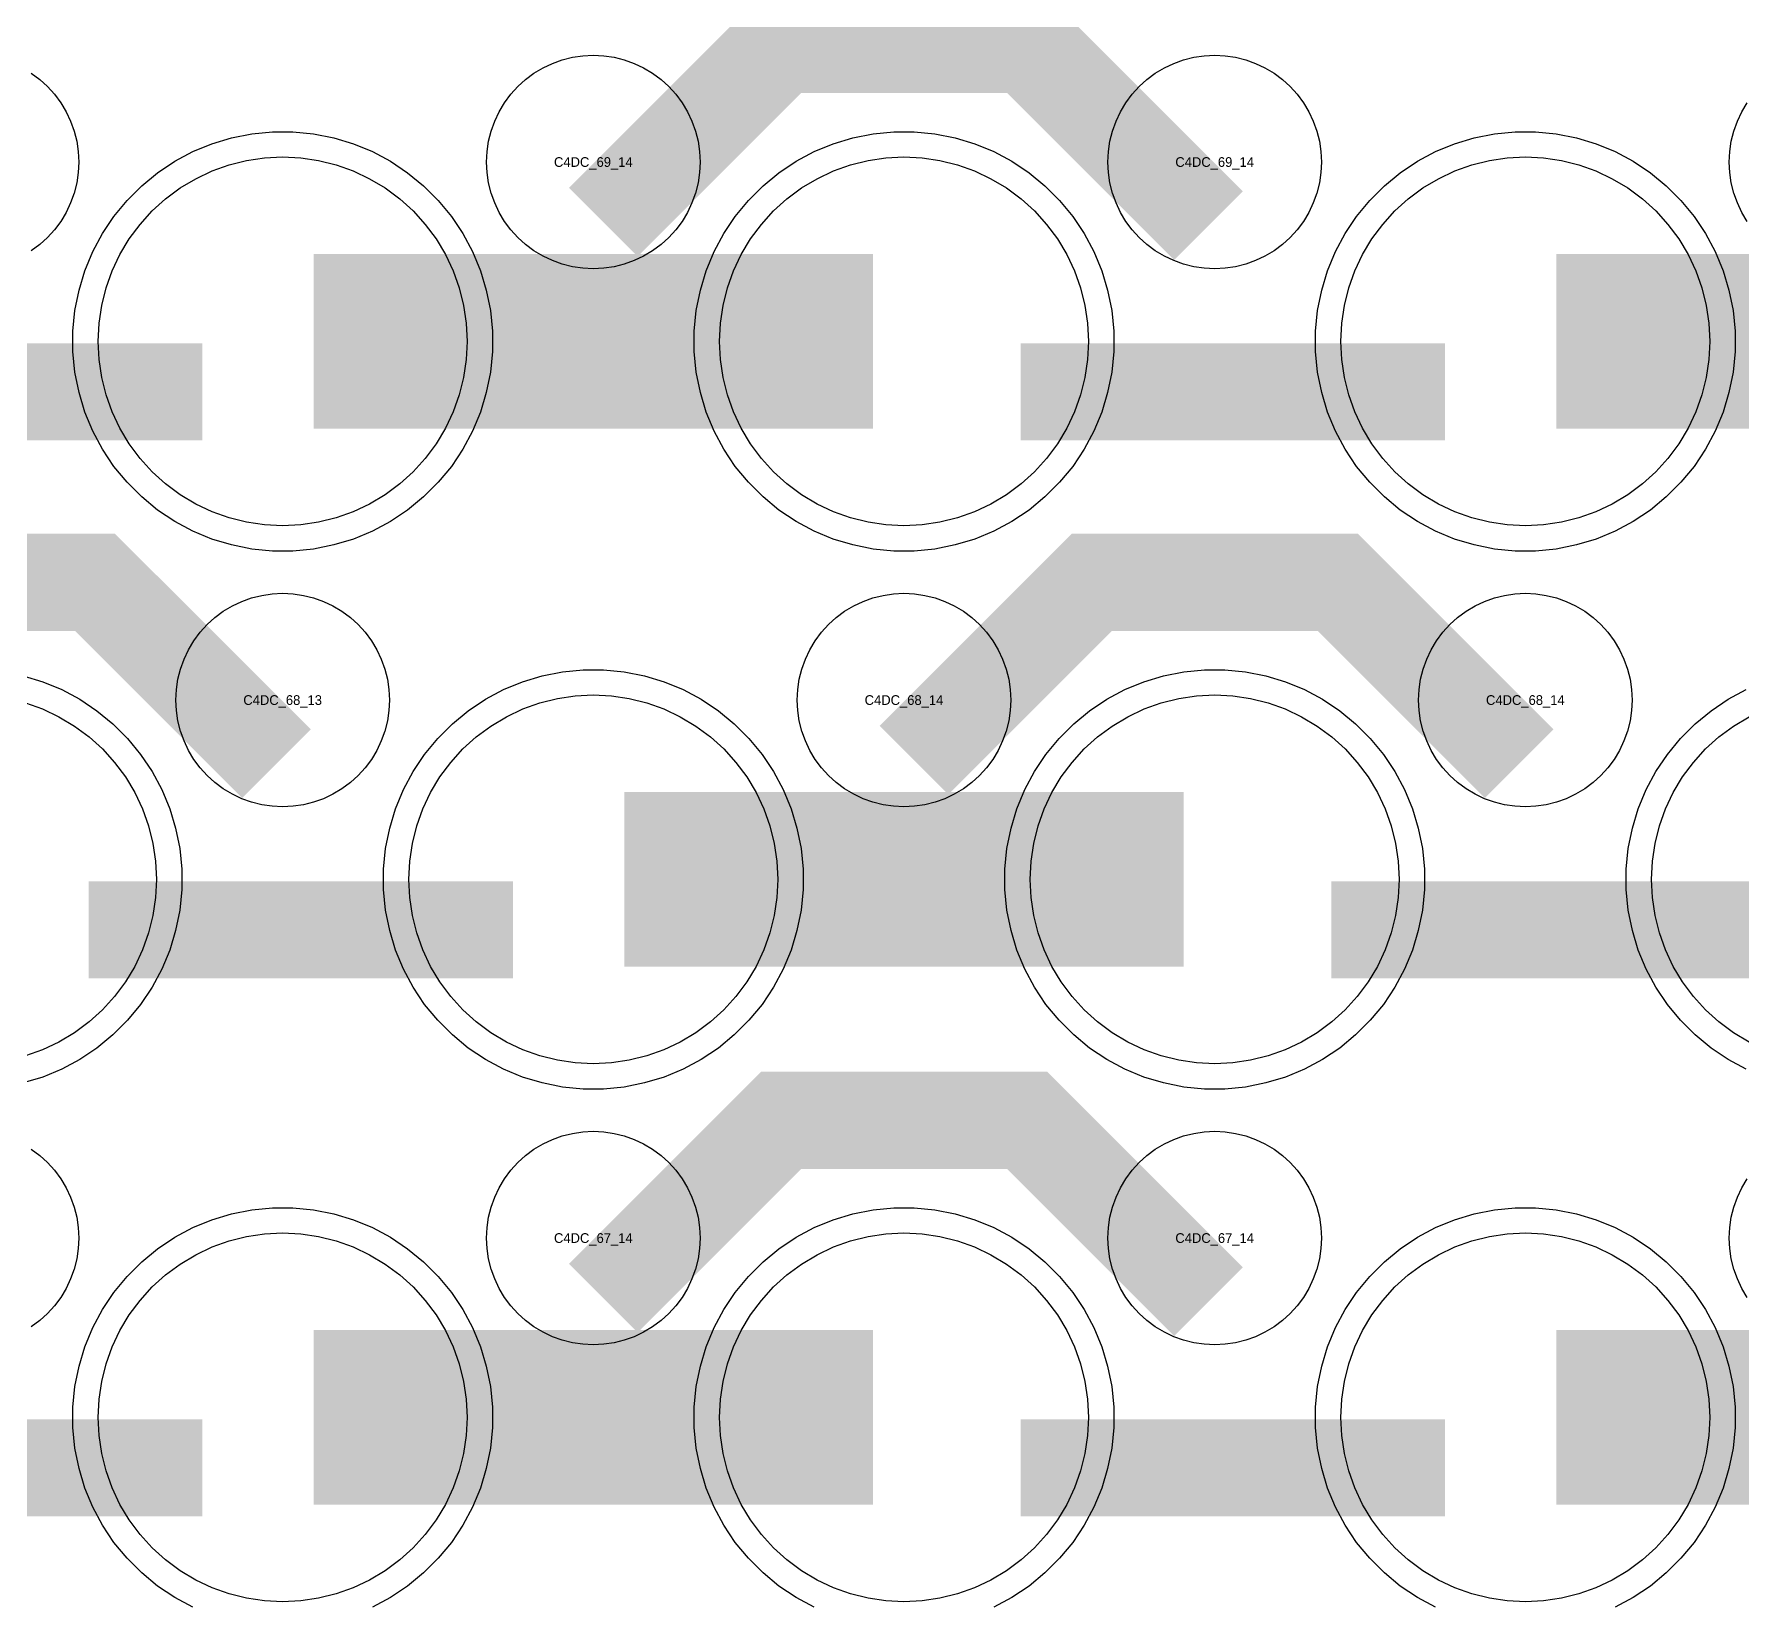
# Model space of a CAD drawing. Extents: x -11880 to 11880, y -14992 to 14992.
# Drawn here: x -7664 to -7224.2, y -5604.3 to -5199.5 of the extents above; entities that cross this region are included whole.
import ezdxf
from ezdxf.enums import TextEntityAlignment as Align

# ---------------------------------------------------------------- set-up
doc = ezdxf.new("R2010")
doc.units = 0
doc.header["$MEASUREMENT"] = 0
for name, color, linetype in [('GDS_775_DT_237', 138, 'CONTINUOUS'), ('RDL1_FS', 34, 'CONTINUOUS'), ('RDL_BS', 160, 'CONTINUOUS')]:
    doc.layers.add(name, color=color, linetype=linetype)

msp = doc.modelspace()

# ---------------------------------------------------------------- linework, layer by layer
at = {"layer": 'RDL1_FS'}
for points in [[(-7600, -5326.154), (-7604.657, -5325.925), (-7609.268, -5325.241), (-7613.791, -5324.109), (-7618.181, -5322.537), (-7622.395, -5320.545), (-7626.395, -5318.147), (-7630.14, -5315.369), (-7633.594, -5312.239), (-7636.724, -5308.785), (-7639.502, -5305.04), (-7641.9, -5301.04), (-7643.892, -5296.826), (-7645.464, -5292.436), (-7646.596, -5287.913), (-7647.28, -5283.302), (-7647.509, -5278.645), (-7647.28, -5273.988), (-7646.596, -5269.377), (-7645.464, -5264.854), (-7643.892, -5260.464), (-7641.9, -5256.25), (-7639.502, -5252.25), (-7636.724, -5248.505), (-7633.594, -5245.051), (-7630.14, -5241.921), (-7626.395, -5239.143), (-7622.395, -5236.745), (-7618.181, -5234.753), (-7613.791, -5233.181), (-7609.268, -5232.049), (-7604.657, -5231.365), (-7600, -5231.136), (-7595.343, -5231.365), (-7590.732, -5232.049), (-7586.209, -5233.181), (-7581.819, -5234.753), (-7577.605, -5236.745), (-7573.605, -5239.143), (-7569.86, -5241.921), (-7566.406, -5245.051), (-7563.276, -5248.505), (-7560.498, -5252.25), (-7558.1, -5256.25), (-7556.108, -5260.464), (-7554.536, -5264.854), (-7553.404, -5269.377), (-7552.72, -5273.988), (-7552.491, -5278.645), (-7552.72, -5283.302), (-7553.404, -5287.913), (-7554.536, -5292.436), (-7556.108, -5296.826), (-7558.1, -5301.04), (-7560.498, -5305.04), (-7563.276, -5308.785), (-7566.406, -5312.239), (-7569.86, -5315.369), (-7573.605, -5318.147), (-7577.605, -5320.545), (-7581.819, -5322.537), (-7586.209, -5324.109), (-7590.732, -5325.241), (-7595.343, -5325.925)], [(-7440, -5326.154), (-7444.657, -5325.925), (-7449.268, -5325.241), (-7453.791, -5324.109), (-7458.181, -5322.537), (-7462.395, -5320.545), (-7466.395, -5318.147), (-7470.14, -5315.369), (-7473.594, -5312.239), (-7476.724, -5308.785), (-7479.502, -5305.04), (-7481.9, -5301.04), (-7483.892, -5296.826), (-7485.464, -5292.436), (-7486.596, -5287.913), (-7487.28, -5283.302), (-7487.509, -5278.645), (-7487.28, -5273.988), (-7486.596, -5269.377), (-7485.464, -5264.854), (-7483.892, -5260.464), (-7481.9, -5256.25), (-7479.502, -5252.25), (-7476.724, -5248.505), (-7473.594, -5245.051), (-7470.14, -5241.921), (-7466.395, -5239.143), (-7462.395, -5236.745), (-7458.181, -5234.753), (-7453.791, -5233.181), (-7449.268, -5232.049), (-7444.657, -5231.365), (-7440, -5231.136), (-7435.343, -5231.365), (-7430.732, -5232.049), (-7426.209, -5233.181), (-7421.819, -5234.753), (-7417.605, -5236.745), (-7413.605, -5239.143), (-7409.86, -5241.921), (-7406.406, -5245.051), (-7403.276, -5248.505), (-7400.498, -5252.25), (-7398.1, -5256.25), (-7396.108, -5260.464), (-7394.536, -5264.854), (-7393.404, -5269.377), (-7392.72, -5273.988), (-7392.491, -5278.645), (-7392.72, -5283.302), (-7393.404, -5287.913), (-7394.536, -5292.436), (-7396.108, -5296.826), (-7398.1, -5301.04), (-7400.498, -5305.04), (-7403.276, -5308.785), (-7406.406, -5312.239), (-7409.86, -5315.369), (-7413.605, -5318.147), (-7417.605, -5320.545), (-7421.819, -5322.537), (-7426.209, -5324.109), (-7430.732, -5325.241), (-7435.343, -5325.925)], [(-7280, -5326.154), (-7284.657, -5325.925), (-7289.268, -5325.241), (-7293.791, -5324.109), (-7298.181, -5322.537), (-7302.395, -5320.545), (-7306.395, -5318.147), (-7310.14, -5315.369), (-7313.594, -5312.239), (-7316.724, -5308.785), (-7319.502, -5305.04), (-7321.9, -5301.04), (-7323.892, -5296.826), (-7325.464, -5292.436), (-7326.596, -5287.913), (-7327.28, -5283.302), (-7327.509, -5278.645), (-7327.28, -5273.988), (-7326.596, -5269.377), (-7325.464, -5264.854), (-7323.892, -5260.464), (-7321.9, -5256.25), (-7319.502, -5252.25), (-7316.724, -5248.505), (-7313.594, -5245.051), (-7310.14, -5241.921), (-7306.395, -5239.143), (-7302.395, -5236.745), (-7298.181, -5234.753), (-7293.791, -5233.181), (-7289.268, -5232.049), (-7284.657, -5231.365), (-7280, -5231.136), (-7275.343, -5231.365), (-7270.732, -5232.049), (-7266.209, -5233.181), (-7261.819, -5234.753), (-7257.605, -5236.745), (-7253.605, -5239.143), (-7249.86, -5241.921), (-7246.406, -5245.051), (-7243.276, -5248.505), (-7240.498, -5252.25), (-7238.1, -5256.25), (-7236.108, -5260.464), (-7234.536, -5264.854), (-7233.404, -5269.377), (-7232.72, -5273.988), (-7232.491, -5278.645), (-7232.72, -5283.302), (-7233.404, -5287.913), (-7234.536, -5292.436), (-7236.108, -5296.826), (-7238.1, -5301.04), (-7240.498, -5305.04), (-7243.276, -5308.785), (-7246.406, -5312.239), (-7249.86, -5315.369), (-7253.605, -5318.147), (-7257.605, -5320.545), (-7261.819, -5322.537), (-7266.209, -5324.109), (-7270.732, -5325.241), (-7275.343, -5325.925)]]:
    msp.add_lwpolyline(points, close=True, dxfattribs=at)
for points in [[(-7591.998, -5278.645, 45, 45, 0), (-7519.998, -5278.645, 45, 45, 0)], [(-7519.998, -5278.645, 45, 45, 0), (-7447.998, -5278.645, 45, 45, 0)], [(-7271.998, -5278.645, 45, 45, 0), (-7199.998, -5278.645, 45, 45, 0)]]:
    msp.add_lwpolyline(points, format="xyseb", dxfattribs=at)
at = {"layer": 'RDL1_FS', "color": 240, "true_color": 0xed1f24}
for points in [[(-7666.209, -5371.746), (-7661.819, -5373.318), (-7657.605, -5375.31), (-7653.605, -5377.708), (-7649.86, -5380.486), (-7646.406, -5383.616), (-7643.276, -5387.07), (-7640.498, -5390.815), (-7638.1, -5394.815), (-7636.108, -5399.029), (-7634.536, -5403.419), (-7633.404, -5407.942), (-7632.72, -5412.553), (-7632.491, -5417.21), (-7632.72, -5421.867), (-7633.404, -5426.478), (-7634.536, -5431.001), (-7636.108, -5435.391), (-7638.1, -5439.605), (-7640.498, -5443.605), (-7643.276, -5447.35), (-7646.406, -5450.804), (-7649.86, -5453.934), (-7653.605, -5456.712), (-7657.605, -5459.11), (-7661.819, -5461.102), (-7666.209, -5462.674)], [(-7222.395, -5459.11), (-7226.395, -5456.712), (-7230.14, -5453.934), (-7233.594, -5450.804), (-7236.724, -5447.35), (-7239.502, -5443.605), (-7241.9, -5439.605), (-7243.892, -5435.391), (-7245.464, -5431.001), (-7246.596, -5426.478), (-7247.28, -5421.867), (-7247.509, -5417.21), (-7247.28, -5412.553), (-7246.596, -5407.942), (-7245.464, -5403.419), (-7243.892, -5399.029), (-7241.9, -5394.815), (-7239.502, -5390.815), (-7236.724, -5387.07), (-7233.594, -5383.616), (-7230.14, -5380.486), (-7226.395, -5377.708), (-7222.395, -5375.31)]]:
    msp.add_lwpolyline(points, dxfattribs=at)
for points in [[(-7520, -5464.719), (-7524.657, -5464.49), (-7529.268, -5463.806), (-7533.791, -5462.674), (-7538.181, -5461.102), (-7542.395, -5459.11), (-7546.395, -5456.712), (-7550.14, -5453.934), (-7553.594, -5450.804), (-7556.724, -5447.35), (-7559.502, -5443.605), (-7561.9, -5439.605), (-7563.892, -5435.391), (-7565.464, -5431.001), (-7566.596, -5426.478), (-7567.28, -5421.867), (-7567.509, -5417.21), (-7567.28, -5412.553), (-7566.596, -5407.942), (-7565.464, -5403.419), (-7563.892, -5399.029), (-7561.9, -5394.815), (-7559.502, -5390.815), (-7556.724, -5387.07), (-7553.594, -5383.616), (-7550.14, -5380.486), (-7546.395, -5377.708), (-7542.395, -5375.31), (-7538.181, -5373.318), (-7533.791, -5371.746), (-7529.268, -5370.614), (-7524.657, -5369.93), (-7520, -5369.701), (-7515.343, -5369.93), (-7510.732, -5370.614), (-7506.209, -5371.746), (-7501.819, -5373.318), (-7497.605, -5375.31), (-7493.605, -5377.708), (-7489.86, -5380.486), (-7486.406, -5383.616), (-7483.276, -5387.07), (-7480.498, -5390.815), (-7478.1, -5394.815), (-7476.108, -5399.029), (-7474.536, -5403.419), (-7473.404, -5407.942), (-7472.72, -5412.553), (-7472.491, -5417.21), (-7472.72, -5421.867), (-7473.404, -5426.478), (-7474.536, -5431.001), (-7476.108, -5435.391), (-7478.1, -5439.605), (-7480.498, -5443.605), (-7483.276, -5447.35), (-7486.406, -5450.804), (-7489.86, -5453.934), (-7493.605, -5456.712), (-7497.605, -5459.11), (-7501.819, -5461.102), (-7506.209, -5462.674), (-7510.732, -5463.806), (-7515.343, -5464.49)], [(-7360, -5464.719), (-7364.657, -5464.49), (-7369.268, -5463.806), (-7373.791, -5462.674), (-7378.181, -5461.102), (-7382.395, -5459.11), (-7386.395, -5456.712), (-7390.14, -5453.934), (-7393.594, -5450.804), (-7396.724, -5447.35), (-7399.502, -5443.605), (-7401.9, -5439.605), (-7403.892, -5435.391), (-7405.464, -5431.001), (-7406.596, -5426.478), (-7407.28, -5421.867), (-7407.509, -5417.21), (-7407.28, -5412.553), (-7406.596, -5407.942), (-7405.464, -5403.419), (-7403.892, -5399.029), (-7401.9, -5394.815), (-7399.502, -5390.815), (-7396.724, -5387.07), (-7393.594, -5383.616), (-7390.14, -5380.486), (-7386.395, -5377.708), (-7382.395, -5375.31), (-7378.181, -5373.318), (-7373.791, -5371.746), (-7369.268, -5370.614), (-7364.657, -5369.93), (-7360, -5369.701), (-7355.343, -5369.93), (-7350.732, -5370.614), (-7346.209, -5371.746), (-7341.819, -5373.318), (-7337.605, -5375.31), (-7333.605, -5377.708), (-7329.86, -5380.486), (-7326.406, -5383.616), (-7323.276, -5387.07), (-7320.498, -5390.815), (-7318.1, -5394.815), (-7316.108, -5399.029), (-7314.536, -5403.419), (-7313.404, -5407.942), (-7312.72, -5412.553), (-7312.491, -5417.21), (-7312.72, -5421.867), (-7313.404, -5426.478), (-7314.536, -5431.001), (-7316.108, -5435.391), (-7318.1, -5439.605), (-7320.498, -5443.605), (-7323.276, -5447.35), (-7326.406, -5450.804), (-7329.86, -5453.934), (-7333.605, -5456.712), (-7337.605, -5459.11), (-7341.819, -5461.102), (-7346.209, -5462.674), (-7350.732, -5463.806), (-7355.343, -5464.49)], [(-7600, -5603.279), (-7604.657, -5603.05), (-7609.268, -5602.366), (-7613.791, -5601.234), (-7618.181, -5599.662), (-7622.395, -5597.67), (-7626.395, -5595.272), (-7630.14, -5592.494), (-7633.594, -5589.364), (-7636.724, -5585.91), (-7639.502, -5582.165), (-7641.9, -5578.165), (-7643.892, -5573.951), (-7645.464, -5569.561), (-7646.596, -5565.038), (-7647.28, -5560.427), (-7647.509, -5555.77), (-7647.28, -5551.113), (-7646.596, -5546.502), (-7645.464, -5541.979), (-7643.892, -5537.589), (-7641.9, -5533.375), (-7639.502, -5529.375), (-7636.724, -5525.63), (-7633.594, -5522.176), (-7630.14, -5519.046), (-7626.395, -5516.268), (-7622.395, -5513.87), (-7618.181, -5511.878), (-7613.791, -5510.306), (-7609.268, -5509.174), (-7604.657, -5508.49), (-7600, -5508.261), (-7595.343, -5508.49), (-7590.732, -5509.174), (-7586.209, -5510.306), (-7581.819, -5511.878), (-7577.605, -5513.87), (-7573.605, -5516.268), (-7569.86, -5519.046), (-7566.406, -5522.176), (-7563.276, -5525.63), (-7560.498, -5529.375), (-7558.1, -5533.375), (-7556.108, -5537.589), (-7554.536, -5541.979), (-7553.404, -5546.502), (-7552.72, -5551.113), (-7552.491, -5555.77), (-7552.72, -5560.427), (-7553.404, -5565.038), (-7554.536, -5569.561), (-7556.108, -5573.951), (-7558.1, -5578.165), (-7560.498, -5582.165), (-7563.276, -5585.91), (-7566.406, -5589.364), (-7569.86, -5592.494), (-7573.605, -5595.272), (-7577.605, -5597.67), (-7581.819, -5599.662), (-7586.209, -5601.234), (-7590.732, -5602.366), (-7595.343, -5603.05)], [(-7440, -5603.279), (-7444.657, -5603.05), (-7449.268, -5602.366), (-7453.791, -5601.234), (-7458.181, -5599.662), (-7462.395, -5597.67), (-7466.395, -5595.272), (-7470.14, -5592.494), (-7473.594, -5589.364), (-7476.724, -5585.91), (-7479.502, -5582.165), (-7481.9, -5578.165), (-7483.892, -5573.951), (-7485.464, -5569.561), (-7486.596, -5565.038), (-7487.28, -5560.427), (-7487.509, -5555.77), (-7487.28, -5551.113), (-7486.596, -5546.502), (-7485.464, -5541.979), (-7483.892, -5537.589), (-7481.9, -5533.375), (-7479.502, -5529.375), (-7476.724, -5525.63), (-7473.594, -5522.176), (-7470.14, -5519.046), (-7466.395, -5516.268), (-7462.395, -5513.87), (-7458.181, -5511.878), (-7453.791, -5510.306), (-7449.268, -5509.174), (-7444.657, -5508.49), (-7440, -5508.261), (-7435.343, -5508.49), (-7430.732, -5509.174), (-7426.209, -5510.306), (-7421.819, -5511.878), (-7417.605, -5513.87), (-7413.605, -5516.268), (-7409.86, -5519.046), (-7406.406, -5522.176), (-7403.276, -5525.63), (-7400.498, -5529.375), (-7398.1, -5533.375), (-7396.108, -5537.589), (-7394.536, -5541.979), (-7393.404, -5546.502), (-7392.72, -5551.113), (-7392.491, -5555.77), (-7392.72, -5560.427), (-7393.404, -5565.038), (-7394.536, -5569.561), (-7396.108, -5573.951), (-7398.1, -5578.165), (-7400.498, -5582.165), (-7403.276, -5585.91), (-7406.406, -5589.364), (-7409.86, -5592.494), (-7413.605, -5595.272), (-7417.605, -5597.67), (-7421.819, -5599.662), (-7426.209, -5601.234), (-7430.732, -5602.366), (-7435.343, -5603.05)], [(-7280, -5603.279), (-7284.657, -5603.05), (-7289.268, -5602.366), (-7293.791, -5601.234), (-7298.181, -5599.662), (-7302.395, -5597.67), (-7306.395, -5595.272), (-7310.14, -5592.494), (-7313.594, -5589.364), (-7316.724, -5585.91), (-7319.502, -5582.165), (-7321.9, -5578.165), (-7323.892, -5573.951), (-7325.464, -5569.561), (-7326.596, -5565.038), (-7327.28, -5560.427), (-7327.509, -5555.77), (-7327.28, -5551.113), (-7326.596, -5546.502), (-7325.464, -5541.979), (-7323.892, -5537.589), (-7321.9, -5533.375), (-7319.502, -5529.375), (-7316.724, -5525.63), (-7313.594, -5522.176), (-7310.14, -5519.046), (-7306.395, -5516.268), (-7302.395, -5513.87), (-7298.181, -5511.878), (-7293.791, -5510.306), (-7289.268, -5509.174), (-7284.657, -5508.49), (-7280, -5508.261), (-7275.343, -5508.49), (-7270.732, -5509.174), (-7266.209, -5510.306), (-7261.819, -5511.878), (-7257.605, -5513.87), (-7253.605, -5516.268), (-7249.86, -5519.046), (-7246.406, -5522.176), (-7243.276, -5525.63), (-7240.498, -5529.375), (-7238.1, -5533.375), (-7236.108, -5537.589), (-7234.536, -5541.979), (-7233.404, -5546.502), (-7232.72, -5551.113), (-7232.491, -5555.77), (-7232.72, -5560.427), (-7233.404, -5565.038), (-7234.536, -5569.561), (-7236.108, -5573.951), (-7238.1, -5578.165), (-7240.498, -5582.165), (-7243.276, -5585.91), (-7246.406, -5589.364), (-7249.86, -5592.494), (-7253.605, -5595.272), (-7257.605, -5597.67), (-7261.819, -5599.662), (-7266.209, -5601.234), (-7270.732, -5602.366), (-7275.343, -5603.05)]]:
    msp.add_lwpolyline(points, close=True, dxfattribs=at)
for points in [[(-7511.998, -5417.21, 45, 45, 0), (-7439.998, -5417.21, 45, 45, 0)], [(-7439.998, -5417.21, 45, 45, 0), (-7367.998, -5417.21, 45, 45, 0)], [(-7591.998, -5555.77, 45, 45, 0), (-7519.998, -5555.77, 45, 45, 0)], [(-7519.998, -5555.77, 45, 45, 0), (-7447.998, -5555.77, 45, 45, 0)], [(-7271.998, -5555.77, 45, 45, 0), (-7199.998, -5555.77, 45, 45, 0)]]:
    msp.add_lwpolyline(points, format="xyseb", dxfattribs=at)
at = {"layer": 'RDL_BS'}
for points in [[(-7517.438, -5247.959, 25, 25, 0), (-7471.623, -5202.144, 25, 25, 0), (-7438.07, -5202.144, 25, 25, 0)], [(-7361.599, -5248.858, 25, 25, 0), (-7408.313, -5202.144, 25, 25, 0), (-7438.071, -5202.144, 25, 25, 0)], [(-7729.984, -5291.658, 25, 25, 0), (-7620.719, -5291.658, 25, 25, 0)], [(-7409.984, -5291.658, 25, 25, 0), (-7300.719, -5291.658, 25, 25, 0)], [(-7601.599, -5387.423, 25, 25, 0), (-7648.313, -5340.709, 25, 25, 0), (-7678.071, -5340.709, 25, 25, 0)], [(-7437.438, -5386.524, 25, 25, 0), (-7391.623, -5340.709, 25, 25, 0), (-7358.07, -5340.709, 25, 25, 0)], [(-7281.599, -5387.423, 25, 25, 0), (-7328.313, -5340.709, 25, 25, 0), (-7358.071, -5340.709, 25, 25, 0)], [(-7517.438, -5525.084, 25, 25, 0), (-7471.623, -5479.269, 25, 25, 0), (-7438.07, -5479.269, 25, 25, 0)], [(-7361.599, -5525.983, 25, 25, 0), (-7408.313, -5479.269, 25, 25, 0), (-7438.071, -5479.269, 25, 25, 0)]]:
    msp.add_lwpolyline(points, format="xyseb", dxfattribs=at)
for points in [[(-7520, -5259.951), (-7522.693, -5259.819), (-7525.365, -5259.423), (-7527.984, -5258.766), (-7530.519, -5257.859), (-7532.956, -5256.707), (-7535.28, -5255.314), (-7537.443, -5253.711), (-7539.442, -5251.899), (-7541.254, -5249.9), (-7542.857, -5247.737), (-7544.25, -5245.413), (-7545.402, -5242.976), (-7546.309, -5240.441), (-7546.966, -5237.822), (-7547.362, -5235.15), (-7547.494, -5232.457), (-7547.362, -5229.764), (-7546.966, -5227.092), (-7546.309, -5224.473), (-7545.402, -5221.938), (-7544.25, -5219.501), (-7542.857, -5217.177), (-7541.254, -5215.014), (-7539.442, -5213.015), (-7537.443, -5211.203), (-7535.28, -5209.6), (-7532.956, -5208.207), (-7530.519, -5207.055), (-7527.984, -5206.148), (-7525.365, -5205.491), (-7522.693, -5205.095), (-7520, -5204.963), (-7517.307, -5205.095), (-7514.635, -5205.491), (-7512.016, -5206.148), (-7509.481, -5207.055), (-7507.044, -5208.207), (-7504.72, -5209.6), (-7502.557, -5211.203), (-7500.558, -5213.015), (-7498.746, -5215.014), (-7497.143, -5217.177), (-7495.75, -5219.501), (-7494.598, -5221.938), (-7493.691, -5224.473), (-7493.034, -5227.092), (-7492.638, -5229.764), (-7492.506, -5232.457), (-7492.638, -5235.15), (-7493.034, -5237.822), (-7493.691, -5240.441), (-7494.598, -5242.976), (-7495.75, -5245.413), (-7497.143, -5247.737), (-7498.746, -5249.9), (-7500.558, -5251.899), (-7502.557, -5253.711), (-7504.72, -5255.314), (-7507.044, -5256.707), (-7509.481, -5257.859), (-7512.016, -5258.766), (-7514.635, -5259.423), (-7517.307, -5259.819)], [(-7360, -5259.951), (-7362.693, -5259.819), (-7365.365, -5259.423), (-7367.984, -5258.766), (-7370.519, -5257.859), (-7372.956, -5256.707), (-7375.28, -5255.314), (-7377.443, -5253.711), (-7379.442, -5251.899), (-7381.254, -5249.9), (-7382.857, -5247.737), (-7384.25, -5245.413), (-7385.402, -5242.976), (-7386.309, -5240.441), (-7386.966, -5237.822), (-7387.362, -5235.15), (-7387.494, -5232.457), (-7387.362, -5229.764), (-7386.966, -5227.092), (-7386.309, -5224.473), (-7385.402, -5221.938), (-7384.25, -5219.501), (-7382.857, -5217.177), (-7381.254, -5215.014), (-7379.442, -5213.015), (-7377.443, -5211.203), (-7375.28, -5209.6), (-7372.956, -5208.207), (-7370.519, -5207.055), (-7367.984, -5206.148), (-7365.365, -5205.491), (-7362.693, -5205.095), (-7360, -5204.963), (-7357.307, -5205.095), (-7354.635, -5205.491), (-7352.016, -5206.148), (-7349.481, -5207.055), (-7347.044, -5208.207), (-7344.72, -5209.6), (-7342.557, -5211.203), (-7340.558, -5213.015), (-7338.746, -5215.014), (-7337.143, -5217.177), (-7335.75, -5219.501), (-7334.598, -5221.938), (-7333.691, -5224.473), (-7333.034, -5227.092), (-7332.638, -5229.764), (-7332.506, -5232.457), (-7332.638, -5235.15), (-7333.034, -5237.822), (-7333.691, -5240.441), (-7334.598, -5242.976), (-7335.75, -5245.413), (-7337.143, -5247.737), (-7338.746, -5249.9), (-7340.558, -5251.899), (-7342.557, -5253.711), (-7344.72, -5255.314), (-7347.044, -5256.707), (-7349.481, -5257.859), (-7352.016, -5258.766), (-7354.635, -5259.423), (-7357.307, -5259.819)], [(-7602.644, -5332.645), (-7607.938, -5332.128), (-7613.165, -5331.082), (-7618.205, -5329.551), (-7623.115, -5327.52), (-7627.777, -5325.028), (-7632.191, -5322.081), (-7636.292, -5318.719), (-7640.074, -5314.937), (-7643.436, -5310.836), (-7646.383, -5306.422), (-7648.875, -5301.76), (-7650.906, -5296.85), (-7652.437, -5291.81), (-7653.483, -5286.583), (-7654, -5281.289), (-7654, -5276.001), (-7653.483, -5270.707), (-7652.437, -5265.48), (-7650.906, -5260.44), (-7648.875, -5255.53), (-7646.383, -5250.868), (-7643.436, -5246.454), (-7640.074, -5242.353), (-7636.292, -5238.571), (-7632.191, -5235.209), (-7627.777, -5232.262), (-7623.115, -5229.77), (-7618.205, -5227.739), (-7613.165, -5226.208), (-7607.938, -5225.162), (-7602.644, -5224.645), (-7597.356, -5224.645), (-7592.062, -5225.162), (-7586.835, -5226.208), (-7581.795, -5227.739), (-7576.885, -5229.77), (-7572.223, -5232.262), (-7567.809, -5235.209), (-7563.708, -5238.571), (-7559.926, -5242.353), (-7556.564, -5246.454), (-7553.617, -5250.868), (-7551.125, -5255.53), (-7549.094, -5260.44), (-7547.563, -5265.48), (-7546.517, -5270.707), (-7546, -5276.001), (-7546, -5281.289), (-7546.517, -5286.583), (-7547.563, -5291.81), (-7549.094, -5296.85), (-7551.125, -5301.76), (-7553.617, -5306.422), (-7556.564, -5310.836), (-7559.926, -5314.937), (-7563.708, -5318.719), (-7567.809, -5322.081), (-7572.223, -5325.028), (-7576.885, -5327.52), (-7581.795, -5329.551), (-7586.835, -5331.082), (-7592.062, -5332.128), (-7597.356, -5332.645)], [(-7442.644, -5332.645), (-7447.938, -5332.128), (-7453.165, -5331.082), (-7458.205, -5329.551), (-7463.115, -5327.52), (-7467.777, -5325.028), (-7472.191, -5322.081), (-7476.292, -5318.719), (-7480.074, -5314.937), (-7483.436, -5310.836), (-7486.383, -5306.422), (-7488.875, -5301.76), (-7490.906, -5296.85), (-7492.437, -5291.81), (-7493.483, -5286.583), (-7494, -5281.289), (-7494, -5276.001), (-7493.483, -5270.707), (-7492.437, -5265.48), (-7490.906, -5260.44), (-7488.875, -5255.53), (-7486.383, -5250.868), (-7483.436, -5246.454), (-7480.074, -5242.353), (-7476.292, -5238.571), (-7472.191, -5235.209), (-7467.777, -5232.262), (-7463.115, -5229.77), (-7458.205, -5227.739), (-7453.165, -5226.208), (-7447.938, -5225.162), (-7442.644, -5224.645), (-7437.356, -5224.645), (-7432.062, -5225.162), (-7426.835, -5226.208), (-7421.795, -5227.739), (-7416.885, -5229.77), (-7412.223, -5232.262), (-7407.809, -5235.209), (-7403.708, -5238.571), (-7399.926, -5242.353), (-7396.564, -5246.454), (-7393.617, -5250.868), (-7391.125, -5255.53), (-7389.094, -5260.44), (-7387.563, -5265.48), (-7386.517, -5270.707), (-7386, -5276.001), (-7386, -5281.289), (-7386.517, -5286.583), (-7387.563, -5291.81), (-7389.094, -5296.85), (-7391.125, -5301.76), (-7393.617, -5306.422), (-7396.564, -5310.836), (-7399.926, -5314.937), (-7403.708, -5318.719), (-7407.809, -5322.081), (-7412.223, -5325.028), (-7416.885, -5327.52), (-7421.795, -5329.551), (-7426.835, -5331.082), (-7432.062, -5332.128), (-7437.356, -5332.645)], [(-7282.644, -5332.645), (-7287.938, -5332.128), (-7293.165, -5331.082), (-7298.205, -5329.551), (-7303.115, -5327.52), (-7307.777, -5325.028), (-7312.191, -5322.081), (-7316.292, -5318.719), (-7320.074, -5314.937), (-7323.436, -5310.836), (-7326.383, -5306.422), (-7328.875, -5301.76), (-7330.906, -5296.85), (-7332.437, -5291.81), (-7333.483, -5286.583), (-7334, -5281.289), (-7334, -5276.001), (-7333.483, -5270.707), (-7332.437, -5265.48), (-7330.906, -5260.44), (-7328.875, -5255.53), (-7326.383, -5250.868), (-7323.436, -5246.454), (-7320.074, -5242.353), (-7316.292, -5238.571), (-7312.191, -5235.209), (-7307.777, -5232.262), (-7303.115, -5229.77), (-7298.205, -5227.739), (-7293.165, -5226.208), (-7287.938, -5225.162), (-7282.644, -5224.645), (-7277.356, -5224.645), (-7272.062, -5225.162), (-7266.835, -5226.208), (-7261.795, -5227.739), (-7256.885, -5229.77), (-7252.223, -5232.262), (-7247.809, -5235.209), (-7243.708, -5238.571), (-7239.926, -5242.353), (-7236.564, -5246.454), (-7233.617, -5250.868), (-7231.125, -5255.53), (-7229.094, -5260.44), (-7227.563, -5265.48), (-7226.517, -5270.707), (-7226, -5276.001), (-7226, -5281.289), (-7226.517, -5286.583), (-7227.563, -5291.81), (-7229.094, -5296.85), (-7231.125, -5301.76), (-7233.617, -5306.422), (-7236.564, -5310.836), (-7239.926, -5314.937), (-7243.708, -5318.719), (-7247.809, -5322.081), (-7252.223, -5325.028), (-7256.885, -5327.52), (-7261.795, -5329.551), (-7266.835, -5331.082), (-7272.062, -5332.128), (-7277.356, -5332.645)], [(-7600, -5398.516), (-7602.693, -5398.384), (-7605.365, -5397.988), (-7607.984, -5397.331), (-7610.519, -5396.424), (-7612.956, -5395.272), (-7615.28, -5393.879), (-7617.443, -5392.276), (-7619.442, -5390.464), (-7621.254, -5388.465), (-7622.857, -5386.302), (-7624.25, -5383.978), (-7625.402, -5381.541), (-7626.309, -5379.006), (-7626.966, -5376.387), (-7627.362, -5373.715), (-7627.494, -5371.022), (-7627.362, -5368.329), (-7626.966, -5365.657), (-7626.309, -5363.038), (-7625.402, -5360.503), (-7624.25, -5358.066), (-7622.857, -5355.742), (-7621.254, -5353.579), (-7619.442, -5351.58), (-7617.443, -5349.768), (-7615.28, -5348.165), (-7612.956, -5346.772), (-7610.519, -5345.62), (-7607.984, -5344.713), (-7605.365, -5344.056), (-7602.693, -5343.66), (-7600, -5343.528), (-7597.307, -5343.66), (-7594.635, -5344.056), (-7592.016, -5344.713), (-7589.481, -5345.62), (-7587.044, -5346.772), (-7584.72, -5348.165), (-7582.557, -5349.768), (-7580.558, -5351.58), (-7578.746, -5353.579), (-7577.143, -5355.742), (-7575.75, -5358.066), (-7574.598, -5360.503), (-7573.691, -5363.038), (-7573.034, -5365.657), (-7572.638, -5368.329), (-7572.506, -5371.022), (-7572.638, -5373.715), (-7573.034, -5376.387), (-7573.691, -5379.006), (-7574.598, -5381.541), (-7575.75, -5383.978), (-7577.143, -5386.302), (-7578.746, -5388.465), (-7580.558, -5390.464), (-7582.557, -5392.276), (-7584.72, -5393.879), (-7587.044, -5395.272), (-7589.481, -5396.424), (-7592.016, -5397.331), (-7594.635, -5397.988), (-7597.307, -5398.384)], [(-7440, -5398.516), (-7442.693, -5398.384), (-7445.365, -5397.988), (-7447.984, -5397.331), (-7450.519, -5396.424), (-7452.956, -5395.272), (-7455.28, -5393.879), (-7457.443, -5392.276), (-7459.442, -5390.464), (-7461.254, -5388.465), (-7462.857, -5386.302), (-7464.25, -5383.978), (-7465.402, -5381.541), (-7466.309, -5379.006), (-7466.966, -5376.387), (-7467.362, -5373.715), (-7467.494, -5371.022), (-7467.362, -5368.329), (-7466.966, -5365.657), (-7466.309, -5363.038), (-7465.402, -5360.503), (-7464.25, -5358.066), (-7462.857, -5355.742), (-7461.254, -5353.579), (-7459.442, -5351.58), (-7457.443, -5349.768), (-7455.28, -5348.165), (-7452.956, -5346.772), (-7450.519, -5345.62), (-7447.984, -5344.713), (-7445.365, -5344.056), (-7442.693, -5343.66), (-7440, -5343.528), (-7437.307, -5343.66), (-7434.635, -5344.056), (-7432.016, -5344.713), (-7429.481, -5345.62), (-7427.044, -5346.772), (-7424.72, -5348.165), (-7422.557, -5349.768), (-7420.558, -5351.58), (-7418.746, -5353.579), (-7417.143, -5355.742), (-7415.75, -5358.066), (-7414.598, -5360.503), (-7413.691, -5363.038), (-7413.034, -5365.657), (-7412.638, -5368.329), (-7412.506, -5371.022), (-7412.638, -5373.715), (-7413.034, -5376.387), (-7413.691, -5379.006), (-7414.598, -5381.541), (-7415.75, -5383.978), (-7417.143, -5386.302), (-7418.746, -5388.465), (-7420.558, -5390.464), (-7422.557, -5392.276), (-7424.72, -5393.879), (-7427.044, -5395.272), (-7429.481, -5396.424), (-7432.016, -5397.331), (-7434.635, -5397.988), (-7437.307, -5398.384)], [(-7280, -5398.516), (-7282.693, -5398.384), (-7285.365, -5397.988), (-7287.984, -5397.331), (-7290.519, -5396.424), (-7292.956, -5395.272), (-7295.28, -5393.879), (-7297.443, -5392.276), (-7299.442, -5390.464), (-7301.254, -5388.465), (-7302.857, -5386.302), (-7304.25, -5383.978), (-7305.402, -5381.541), (-7306.309, -5379.006), (-7306.966, -5376.387), (-7307.362, -5373.715), (-7307.494, -5371.022), (-7307.362, -5368.329), (-7306.966, -5365.657), (-7306.309, -5363.038), (-7305.402, -5360.503), (-7304.25, -5358.066), (-7302.857, -5355.742), (-7301.254, -5353.579), (-7299.442, -5351.58), (-7297.443, -5349.768), (-7295.28, -5348.165), (-7292.956, -5346.772), (-7290.519, -5345.62), (-7287.984, -5344.713), (-7285.365, -5344.056), (-7282.693, -5343.66), (-7280, -5343.528), (-7277.307, -5343.66), (-7274.635, -5344.056), (-7272.016, -5344.713), (-7269.481, -5345.62), (-7267.044, -5346.772), (-7264.72, -5348.165), (-7262.557, -5349.768), (-7260.558, -5351.58), (-7258.746, -5353.579), (-7257.143, -5355.742), (-7255.75, -5358.066), (-7254.598, -5360.503), (-7253.691, -5363.038), (-7253.034, -5365.657), (-7252.638, -5368.329), (-7252.506, -5371.022), (-7252.638, -5373.715), (-7253.034, -5376.387), (-7253.691, -5379.006), (-7254.598, -5381.541), (-7255.75, -5383.978), (-7257.143, -5386.302), (-7258.746, -5388.465), (-7260.558, -5390.464), (-7262.557, -5392.276), (-7264.72, -5393.879), (-7267.044, -5395.272), (-7269.481, -5396.424), (-7272.016, -5397.331), (-7274.635, -5397.988), (-7277.307, -5398.384)], [(-7520, -5537.076), (-7522.693, -5536.944), (-7525.365, -5536.548), (-7527.984, -5535.891), (-7530.519, -5534.984), (-7532.956, -5533.832), (-7535.28, -5532.439), (-7537.443, -5530.836), (-7539.442, -5529.024), (-7541.254, -5527.025), (-7542.857, -5524.862), (-7544.25, -5522.538), (-7545.402, -5520.101), (-7546.309, -5517.566), (-7546.966, -5514.947), (-7547.362, -5512.275), (-7547.494, -5509.582), (-7547.362, -5506.889), (-7546.966, -5504.217), (-7546.309, -5501.598), (-7545.402, -5499.063), (-7544.25, -5496.626), (-7542.857, -5494.302), (-7541.254, -5492.139), (-7539.442, -5490.14), (-7537.443, -5488.328), (-7535.28, -5486.725), (-7532.956, -5485.332), (-7530.519, -5484.18), (-7527.984, -5483.273), (-7525.365, -5482.616), (-7522.693, -5482.22), (-7520, -5482.088), (-7517.307, -5482.22), (-7514.635, -5482.616), (-7512.016, -5483.273), (-7509.481, -5484.18), (-7507.044, -5485.332), (-7504.72, -5486.725), (-7502.557, -5488.328), (-7500.558, -5490.14), (-7498.746, -5492.139), (-7497.143, -5494.302), (-7495.75, -5496.626), (-7494.598, -5499.063), (-7493.691, -5501.598), (-7493.034, -5504.217), (-7492.638, -5506.889), (-7492.506, -5509.582), (-7492.638, -5512.275), (-7493.034, -5514.947), (-7493.691, -5517.566), (-7494.598, -5520.101), (-7495.75, -5522.538), (-7497.143, -5524.862), (-7498.746, -5527.025), (-7500.558, -5529.024), (-7502.557, -5530.836), (-7504.72, -5532.439), (-7507.044, -5533.832), (-7509.481, -5534.984), (-7512.016, -5535.891), (-7514.635, -5536.548), (-7517.307, -5536.944)], [(-7360, -5537.076), (-7362.693, -5536.944), (-7365.365, -5536.548), (-7367.984, -5535.891), (-7370.519, -5534.984), (-7372.956, -5533.832), (-7375.28, -5532.439), (-7377.443, -5530.836), (-7379.442, -5529.024), (-7381.254, -5527.025), (-7382.857, -5524.862), (-7384.25, -5522.538), (-7385.402, -5520.101), (-7386.309, -5517.566), (-7386.966, -5514.947), (-7387.362, -5512.275), (-7387.494, -5509.582), (-7387.362, -5506.889), (-7386.966, -5504.217), (-7386.309, -5501.598), (-7385.402, -5499.063), (-7384.25, -5496.626), (-7382.857, -5494.302), (-7381.254, -5492.139), (-7379.442, -5490.14), (-7377.443, -5488.328), (-7375.28, -5486.725), (-7372.956, -5485.332), (-7370.519, -5484.18), (-7367.984, -5483.273), (-7365.365, -5482.616), (-7362.693, -5482.22), (-7360, -5482.088), (-7357.307, -5482.22), (-7354.635, -5482.616), (-7352.016, -5483.273), (-7349.481, -5484.18), (-7347.044, -5485.332), (-7344.72, -5486.725), (-7342.557, -5488.328), (-7340.558, -5490.14), (-7338.746, -5492.139), (-7337.143, -5494.302), (-7335.75, -5496.626), (-7334.598, -5499.063), (-7333.691, -5501.598), (-7333.034, -5504.217), (-7332.638, -5506.889), (-7332.506, -5509.582), (-7332.638, -5512.275), (-7333.034, -5514.947), (-7333.691, -5517.566), (-7334.598, -5520.101), (-7335.75, -5522.538), (-7337.143, -5524.862), (-7338.746, -5527.025), (-7340.558, -5529.024), (-7342.557, -5530.836), (-7344.72, -5532.439), (-7347.044, -5533.832), (-7349.481, -5534.984), (-7352.016, -5535.891), (-7354.635, -5536.548), (-7357.307, -5536.944)]]:
    msp.add_lwpolyline(points, close=True, dxfattribs=at)
for points in [[(-7664.72, -5209.6), (-7662.557, -5211.203), (-7660.558, -5213.015), (-7658.746, -5215.014), (-7657.143, -5217.177), (-7655.75, -5219.501), (-7654.598, -5221.938), (-7653.691, -5224.473), (-7653.034, -5227.092), (-7652.638, -5229.764), (-7652.506, -5232.457), (-7652.638, -5235.15), (-7653.034, -5237.822), (-7653.691, -5240.441), (-7654.598, -5242.976), (-7655.75, -5245.413), (-7657.143, -5247.737), (-7658.746, -5249.9), (-7660.558, -5251.899), (-7662.557, -5253.711), (-7664.72, -5255.314)], [(-7222.857, -5247.737), (-7224.25, -5245.413), (-7225.402, -5242.976), (-7226.309, -5240.441), (-7226.966, -5237.822), (-7227.362, -5235.15), (-7227.494, -5232.457), (-7227.362, -5229.764), (-7226.966, -5227.092), (-7226.309, -5224.473), (-7225.402, -5221.938), (-7224.25, -5219.501), (-7222.857, -5217.177)], [(-7664.72, -5486.725), (-7662.557, -5488.328), (-7660.558, -5490.14), (-7658.746, -5492.139), (-7657.143, -5494.302), (-7655.75, -5496.626), (-7654.598, -5499.063), (-7653.691, -5501.598), (-7653.034, -5504.217), (-7652.638, -5506.889), (-7652.506, -5509.582), (-7652.638, -5512.275), (-7653.034, -5514.947), (-7653.691, -5517.566), (-7654.598, -5520.101), (-7655.75, -5522.538), (-7657.143, -5524.862), (-7658.746, -5527.025), (-7660.558, -5529.024), (-7662.557, -5530.836), (-7664.72, -5532.439)], [(-7222.857, -5524.862), (-7224.25, -5522.538), (-7225.402, -5520.101), (-7226.309, -5517.566), (-7226.966, -5514.947), (-7227.362, -5512.275), (-7227.494, -5509.582), (-7227.362, -5506.889), (-7226.966, -5504.217), (-7226.309, -5501.598), (-7225.402, -5499.063), (-7224.25, -5496.626), (-7222.857, -5494.302)]]:
    msp.add_lwpolyline(points, dxfattribs=at)
at = {"layer": 'RDL_BS', "color": 240, "true_color": 0xed1f24}
for points in [[(-7666.835, -5364.773), (-7661.795, -5366.304), (-7656.885, -5368.335), (-7652.223, -5370.827), (-7647.809, -5373.774), (-7643.708, -5377.136), (-7639.926, -5380.918), (-7636.564, -5385.019), (-7633.617, -5389.433), (-7631.125, -5394.095), (-7629.094, -5399.005), (-7627.563, -5404.045), (-7626.517, -5409.272), (-7626, -5414.566), (-7626, -5419.854), (-7626.517, -5425.148), (-7627.563, -5430.375), (-7629.094, -5435.415), (-7631.125, -5440.325), (-7633.617, -5444.987), (-7636.564, -5449.401), (-7639.926, -5453.502), (-7643.708, -5457.284), (-7647.809, -5460.646), (-7652.223, -5463.593), (-7656.885, -5466.085), (-7661.795, -5468.116), (-7666.835, -5469.647)], [(-7223.115, -5466.085), (-7227.777, -5463.593), (-7232.191, -5460.646), (-7236.292, -5457.284), (-7240.074, -5453.502), (-7243.436, -5449.401), (-7246.383, -5444.987), (-7248.875, -5440.325), (-7250.906, -5435.415), (-7252.437, -5430.375), (-7253.483, -5425.148), (-7254, -5419.854), (-7254, -5414.566), (-7253.483, -5409.272), (-7252.437, -5404.045), (-7250.906, -5399.005), (-7248.875, -5394.095), (-7246.383, -5389.433), (-7243.436, -5385.019), (-7240.074, -5380.918), (-7236.292, -5377.136), (-7232.191, -5373.774), (-7227.777, -5370.827), (-7223.115, -5368.335)], [(-7623.115, -5604.645), (-7627.777, -5602.153), (-7632.191, -5599.206), (-7636.292, -5595.844), (-7640.074, -5592.062), (-7643.436, -5587.961), (-7646.383, -5583.547), (-7648.875, -5578.885), (-7650.906, -5573.975), (-7652.437, -5568.935), (-7653.483, -5563.708), (-7654, -5558.414), (-7654, -5553.126), (-7653.483, -5547.832), (-7652.437, -5542.605), (-7650.906, -5537.565), (-7648.875, -5532.655), (-7646.383, -5527.993), (-7643.436, -5523.579), (-7640.074, -5519.478), (-7636.292, -5515.696), (-7632.191, -5512.334), (-7627.777, -5509.387), (-7623.115, -5506.895), (-7618.205, -5504.864), (-7613.165, -5503.333), (-7607.938, -5502.287), (-7602.644, -5501.77), (-7597.356, -5501.77), (-7592.062, -5502.287), (-7586.835, -5503.333), (-7581.795, -5504.864), (-7576.885, -5506.895), (-7572.223, -5509.387), (-7567.809, -5512.334), (-7563.708, -5515.696), (-7559.926, -5519.478), (-7556.564, -5523.579), (-7553.617, -5527.993), (-7551.125, -5532.655), (-7549.094, -5537.565), (-7547.563, -5542.605), (-7546.517, -5547.832), (-7546, -5553.126), (-7546, -5558.414), (-7546.517, -5563.708), (-7547.563, -5568.935), (-7549.094, -5573.975), (-7551.125, -5578.885), (-7553.617, -5583.547), (-7556.564, -5587.961), (-7559.926, -5592.062), (-7563.708, -5595.844), (-7567.809, -5599.206), (-7572.223, -5602.153), (-7576.885, -5604.645)], [(-7463.115, -5604.645), (-7467.777, -5602.153), (-7472.191, -5599.206), (-7476.292, -5595.844), (-7480.074, -5592.062), (-7483.436, -5587.961), (-7486.383, -5583.547), (-7488.875, -5578.885), (-7490.906, -5573.975), (-7492.437, -5568.935), (-7493.483, -5563.708), (-7494, -5558.414), (-7494, -5553.126), (-7493.483, -5547.832), (-7492.437, -5542.605), (-7490.906, -5537.565), (-7488.875, -5532.655), (-7486.383, -5527.993), (-7483.436, -5523.579), (-7480.074, -5519.478), (-7476.292, -5515.696), (-7472.191, -5512.334), (-7467.777, -5509.387), (-7463.115, -5506.895), (-7458.205, -5504.864), (-7453.165, -5503.333), (-7447.938, -5502.287), (-7442.644, -5501.77), (-7437.356, -5501.77), (-7432.062, -5502.287), (-7426.835, -5503.333), (-7421.795, -5504.864), (-7416.885, -5506.895), (-7412.223, -5509.387), (-7407.809, -5512.334), (-7403.708, -5515.696), (-7399.926, -5519.478), (-7396.564, -5523.579), (-7393.617, -5527.993), (-7391.125, -5532.655), (-7389.094, -5537.565), (-7387.563, -5542.605), (-7386.517, -5547.832), (-7386, -5553.126), (-7386, -5558.414), (-7386.517, -5563.708), (-7387.563, -5568.935), (-7389.094, -5573.975), (-7391.125, -5578.885), (-7393.617, -5583.547), (-7396.564, -5587.961), (-7399.926, -5592.062), (-7403.708, -5595.844), (-7407.809, -5599.206), (-7412.223, -5602.153), (-7416.885, -5604.645)], [(-7303.115, -5604.645), (-7307.777, -5602.153), (-7312.191, -5599.206), (-7316.292, -5595.844), (-7320.074, -5592.062), (-7323.436, -5587.961), (-7326.383, -5583.547), (-7328.875, -5578.885), (-7330.906, -5573.975), (-7332.437, -5568.935), (-7333.483, -5563.708), (-7334, -5558.414), (-7334, -5553.126), (-7333.483, -5547.832), (-7332.437, -5542.605), (-7330.906, -5537.565), (-7328.875, -5532.655), (-7326.383, -5527.993), (-7323.436, -5523.579), (-7320.074, -5519.478), (-7316.292, -5515.696), (-7312.191, -5512.334), (-7307.777, -5509.387), (-7303.115, -5506.895), (-7298.205, -5504.864), (-7293.165, -5503.333), (-7287.938, -5502.287), (-7282.644, -5501.77), (-7277.356, -5501.77), (-7272.062, -5502.287), (-7266.835, -5503.333), (-7261.795, -5504.864), (-7256.885, -5506.895), (-7252.223, -5509.387), (-7247.809, -5512.334), (-7243.708, -5515.696), (-7239.926, -5519.478), (-7236.564, -5523.579), (-7233.617, -5527.993), (-7231.125, -5532.655), (-7229.094, -5537.565), (-7227.563, -5542.605), (-7226.517, -5547.832), (-7226, -5553.126), (-7226, -5558.414), (-7226.517, -5563.708), (-7227.563, -5568.935), (-7229.094, -5573.975), (-7231.125, -5578.885), (-7233.617, -5583.547), (-7236.564, -5587.961), (-7239.926, -5592.062), (-7243.708, -5595.844), (-7247.809, -5599.206), (-7252.223, -5602.153), (-7256.885, -5604.645)]]:
    msp.add_lwpolyline(points, dxfattribs=at)
for points in [[(-7522.644, -5471.21), (-7527.938, -5470.693), (-7533.165, -5469.647), (-7538.205, -5468.116), (-7543.115, -5466.085), (-7547.777, -5463.593), (-7552.191, -5460.646), (-7556.292, -5457.284), (-7560.074, -5453.502), (-7563.436, -5449.401), (-7566.383, -5444.987), (-7568.875, -5440.325), (-7570.906, -5435.415), (-7572.437, -5430.375), (-7573.483, -5425.148), (-7574, -5419.854), (-7574, -5414.566), (-7573.483, -5409.272), (-7572.437, -5404.045), (-7570.906, -5399.005), (-7568.875, -5394.095), (-7566.383, -5389.433), (-7563.436, -5385.019), (-7560.074, -5380.918), (-7556.292, -5377.136), (-7552.191, -5373.774), (-7547.777, -5370.827), (-7543.115, -5368.335), (-7538.205, -5366.304), (-7533.165, -5364.773), (-7527.938, -5363.727), (-7522.644, -5363.21), (-7517.356, -5363.21), (-7512.062, -5363.727), (-7506.835, -5364.773), (-7501.795, -5366.304), (-7496.885, -5368.335), (-7492.223, -5370.827), (-7487.809, -5373.774), (-7483.708, -5377.136), (-7479.926, -5380.918), (-7476.564, -5385.019), (-7473.617, -5389.433), (-7471.125, -5394.095), (-7469.094, -5399.005), (-7467.563, -5404.045), (-7466.517, -5409.272), (-7466, -5414.566), (-7466, -5419.854), (-7466.517, -5425.148), (-7467.563, -5430.375), (-7469.094, -5435.415), (-7471.125, -5440.325), (-7473.617, -5444.987), (-7476.564, -5449.401), (-7479.926, -5453.502), (-7483.708, -5457.284), (-7487.809, -5460.646), (-7492.223, -5463.593), (-7496.885, -5466.085), (-7501.795, -5468.116), (-7506.835, -5469.647), (-7512.062, -5470.693), (-7517.356, -5471.21)], [(-7362.644, -5471.21), (-7367.938, -5470.693), (-7373.165, -5469.647), (-7378.205, -5468.116), (-7383.115, -5466.085), (-7387.777, -5463.593), (-7392.191, -5460.646), (-7396.292, -5457.284), (-7400.074, -5453.502), (-7403.436, -5449.401), (-7406.383, -5444.987), (-7408.875, -5440.325), (-7410.906, -5435.415), (-7412.437, -5430.375), (-7413.483, -5425.148), (-7414, -5419.854), (-7414, -5414.566), (-7413.483, -5409.272), (-7412.437, -5404.045), (-7410.906, -5399.005), (-7408.875, -5394.095), (-7406.383, -5389.433), (-7403.436, -5385.019), (-7400.074, -5380.918), (-7396.292, -5377.136), (-7392.191, -5373.774), (-7387.777, -5370.827), (-7383.115, -5368.335), (-7378.205, -5366.304), (-7373.165, -5364.773), (-7367.938, -5363.727), (-7362.644, -5363.21), (-7357.356, -5363.21), (-7352.062, -5363.727), (-7346.835, -5364.773), (-7341.795, -5366.304), (-7336.885, -5368.335), (-7332.223, -5370.827), (-7327.809, -5373.774), (-7323.708, -5377.136), (-7319.926, -5380.918), (-7316.564, -5385.019), (-7313.617, -5389.433), (-7311.125, -5394.095), (-7309.094, -5399.005), (-7307.563, -5404.045), (-7306.517, -5409.272), (-7306, -5414.566), (-7306, -5419.854), (-7306.517, -5425.148), (-7307.563, -5430.375), (-7309.094, -5435.415), (-7311.125, -5440.325), (-7313.617, -5444.987), (-7316.564, -5449.401), (-7319.926, -5453.502), (-7323.708, -5457.284), (-7327.809, -5460.646), (-7332.223, -5463.593), (-7336.885, -5466.085), (-7341.795, -5468.116), (-7346.835, -5469.647), (-7352.062, -5470.693), (-7357.356, -5471.21)]]:
    msp.add_lwpolyline(points, close=True, dxfattribs=at)
for points in [[(-7649.984, -5430.223, 25, 25, 0), (-7540.719, -5430.223, 25, 25, 0)], [(-7329.984, -5430.223, 25, 25, 0), (-7220.719, -5430.223, 25, 25, 0)], [(-7729.984, -5568.783, 25, 25, 0), (-7620.719, -5568.783, 25, 25, 0)], [(-7409.984, -5568.783, 25, 25, 0), (-7300.719, -5568.783, 25, 25, 0)]]:
    msp.add_lwpolyline(points, format="xyseb", dxfattribs=at)

# ---------------------------------------------------------------- texts
at = {"layer": 'GDS_775_DT_237'}
for s, p in [('C4DC_69_14', (-7520, -5232.457)), ('C4DC_69_14', (-7520, -5232.457)), ('C4DC_69_14', (-7360, -5232.457)), ('C4DC_69_14', (-7360, -5232.457)), ('C4DC_68_13', (-7600, -5371.022)), ('C4DC_68_13', (-7600, -5371.022)), ('C4DC_68_14', (-7440, -5371.022)), ('C4DC_68_14', (-7440, -5371.022)), ('C4DC_68_14', (-7280, -5371.022)), ('C4DC_68_14', (-7280, -5371.022)), ('C4DC_67_14', (-7520, -5509.582)), ('C4DC_67_14', (-7520, -5509.582)), ('C4DC_67_14', (-7360, -5509.582)), ('C4DC_67_14', (-7360, -5509.582))]:
    msp.add_text(s, height=2.5, dxfattribs=at).set_placement(p, align=Align.MIDDLE_CENTER)

doc.saveas('drawing.dxf')
